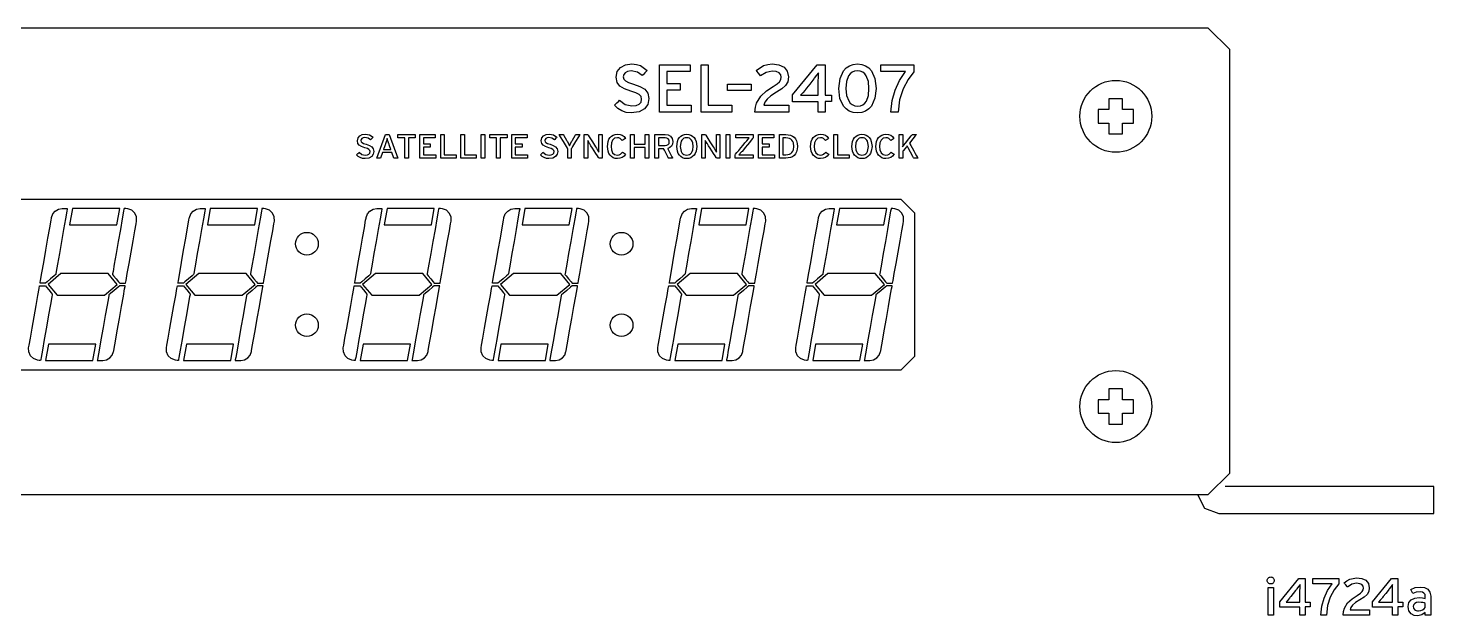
# Model space of a CAD drawing. Extents: x 294.9 to 305.1, y 223.5 to 225.7.
# Drawn here: x 299.94 to 305.13, y 223.53 to 225.69 of the extents above; entities that cross this region are included whole.
import ezdxf

# ---------------------------------------------------------------- set-up
doc = ezdxf.new("R2010")
doc.units = 0
doc.header["$MEASUREMENT"] = 0
doc.layers.get('0').update_dxf_attribs({"linetype": 'CONTINUOUS'})

msp = doc.modelspace()

# ---------------------------------------------------------------- linework, layer by layer
at = {"color": 7}
for points in [[(304.2935, 225.6934), (304.1971, 225.6934), (303.9247, 225.6934), (302.9525, 225.6934), (301.5781, 225.6934), (300.0025, 225.6934), (298.4268, 225.6934)], [(298.4268, 223.9733), (300.0025, 223.9733), (301.5781, 223.9733), (302.9525, 223.9733), (303.9247, 223.9733), (304.1971, 223.9733), (304.2935, 223.9733), (304.3725, 224.0523), (304.3725, 224.2963), (304.3725, 224.8333), (304.3725, 225.3702), (304.3725, 225.6143), (304.2935, 225.6934)], [(302.1657, 225.3808), (302.1474, 225.3828), (302.1306, 225.3885), (302.1159, 225.3974), (302.1037, 225.4091), (302.1066, 225.4119), (302.113, 225.4182), (302.1194, 225.4244), (302.1223, 225.4272), (302.1434, 225.4121), (302.1678, 225.4066), (302.1839, 225.4082), (302.1952, 225.4129), (302.2019, 225.4209), (302.204, 225.432), (302.202, 225.441), (302.1953, 225.4483), (302.1832, 225.4547), (302.1647, 225.461), (302.1405, 225.4693), (302.1234, 225.4792), (302.1132, 225.4929), (302.1098, 225.5125), (302.1143, 225.533), (302.1266, 225.5483), (302.145, 225.558), (302.1678, 225.5614), (302.1845, 225.5597), (302.1994, 225.5551), (302.2247, 225.5376), (302.2219, 225.5347), (302.2156, 225.5282), (302.2093, 225.5217), (302.2064, 225.5188), (302.1884, 225.5314), (302.1657, 225.5356), (302.1524, 225.5338), (302.1432, 225.5291), (302.1379, 225.5222), (302.1362, 225.5139), (302.138, 225.5057), (302.1441, 225.499), (302.1558, 225.4929), (302.1745, 225.4866), (302.1979, 225.4783), (302.2155, 225.468), (302.2266, 225.4538), (302.2305, 225.4339), (302.2267, 225.4123), (302.2149, 225.3955), (302.1947, 225.3846), (302.1657, 225.3808)], [(302.6215, 225.3835), (302.6235, 225.4015), (302.628, 225.4171), (302.643, 225.4424), (302.6641, 225.4619), (302.6889, 225.4781), (302.7036, 225.4876), (302.7128, 225.4957), (302.7175, 225.5035), (302.7188, 225.512), (302.7169, 225.5216), (302.711, 225.5288), (302.7006, 225.5335), (302.6852, 225.5351), (302.6626, 225.5303), (302.6428, 225.5176), (302.6402, 225.5207), (302.6345, 225.5276), (302.6288, 225.5345), (302.6262, 225.5376), (302.6538, 225.555), (302.6696, 225.5597), (302.6859, 225.5614), (302.7105, 225.5584), (302.7292, 225.5495), (302.7411, 225.5346), (302.7452, 225.5135), (302.7427, 225.4959), (302.7348, 225.4819), (302.7212, 225.4696), (302.7015, 225.4567), (302.6805, 225.4434), (302.6669, 225.4318), (302.6587, 225.4209), (302.6544, 225.4091), (302.6583, 225.4091), (302.6689, 225.4091), (302.7008, 225.4091), (302.7327, 225.4091), (302.7433, 225.4091), (302.7473, 225.4091), (302.7473, 225.4051), (302.7473, 225.3963), (302.7473, 225.3875), (302.7473, 225.3835), (302.7419, 225.3835), (302.7276, 225.3835), (302.6844, 225.3835), (302.6411, 225.3835), (302.6269, 225.3835), (302.6215, 225.3835)], [(302.9995, 225.3808), (302.9836, 225.3825), (302.9698, 225.3874), (302.958, 225.3953), (302.9484, 225.4059), (302.9354, 225.4344), (302.931, 225.4708), (302.9355, 225.5074), (302.9486, 225.536), (302.9584, 225.5467), (302.9702, 225.5547), (302.9842, 225.5596), (303.0002, 225.5614), (303.0161, 225.5597), (303.0299, 225.5547), (303.0417, 225.5468), (303.0514, 225.5362), (303.0644, 225.5077), (303.0687, 225.4713), (303.0643, 225.4348), (303.0512, 225.4062), (303.0414, 225.3954), (303.0295, 225.3875), (303.0156, 225.3825), (302.9995, 225.3808)], [(302.9995, 225.5358), (302.989, 225.5345), (302.9801, 225.5309), (302.9728, 225.5251), (302.9671, 225.5173), (302.9598, 225.4969), (302.9575, 225.4713), (302.9599, 225.4456), (302.9674, 225.425), (302.9733, 225.4171), (302.9807, 225.4112), (302.9896, 225.4075), (303.0002, 225.4062), (303.0108, 225.4075), (303.0197, 225.4111), (303.0269, 225.417), (303.0327, 225.4247), (303.04, 225.4452), (303.0423, 225.4708), (303.0399, 225.4965), (303.0325, 225.5171), (303.0266, 225.5249), (303.0192, 225.5308), (303.0102, 225.5345), (302.9995, 225.5358)], [(303.1498, 225.3835), (303.1456, 225.3835), (303.1364, 225.3835), (303.1272, 225.3835), (303.123, 225.3835), (303.1273, 225.4264), (303.1383, 225.4651), (303.1552, 225.5004), (303.1772, 225.533), (303.1733, 225.533), (303.1629, 225.533), (303.1314, 225.533), (303.1, 225.533), (303.0896, 225.533), (303.0857, 225.533), (303.0857, 225.537), (303.0857, 225.5458), (303.0857, 225.5545), (303.0857, 225.5585), (303.0909, 225.5585), (303.1047, 225.5585), (303.1467, 225.5585), (303.1887, 225.5585), (303.2025, 225.5585), (303.2077, 225.5585), (303.2077, 225.5543), (303.2077, 225.5452), (303.2077, 225.5362), (303.2077, 225.532), (303.1864, 225.504), (303.1681, 225.4697), (303.1551, 225.4295), (303.1498, 225.3835)], [(302.8405, 225.5083), (302.8391, 225.5064), (302.8352, 225.5016), (302.8236, 225.4868), (302.8119, 225.472), (302.8081, 225.4671), (302.8066, 225.4652), (302.7978, 225.4545), (302.7934, 225.4496), (302.79, 225.4457), (302.7957, 225.4458), (302.8031, 225.4459), (302.8185, 225.4461), (302.8201, 225.4461), (302.8242, 225.4461), (302.8369, 225.4461), (302.8497, 225.4461), (302.8538, 225.4461), (302.8554, 225.4461), (302.8554, 225.4483), (302.8554, 225.454), (302.8554, 225.4716), (302.8554, 225.4891), (302.8554, 225.4949), (302.8554, 225.4971), (302.8558, 225.5144), (302.856, 225.5227), (302.8561, 225.529), (302.8492, 225.5197), (302.8405, 225.5083)], [(301.1841, 225.2123), (301.1748, 225.2133), (301.1664, 225.2161), (301.1591, 225.2206), (301.1529, 225.2265), (301.1544, 225.2279), (301.1576, 225.2311), (301.1609, 225.2342), (301.1624, 225.2357), (301.1727, 225.228), (301.1851, 225.2252), (301.1931, 225.2259), (301.1987, 225.2284), (301.202, 225.2324), (301.2031, 225.238), (301.202, 225.2425), (301.1987, 225.2461), (301.1926, 225.2493), (301.1834, 225.2524), (301.1712, 225.2566), (301.1627, 225.2615), (301.1576, 225.2684), (301.1559, 225.2782), (301.1582, 225.2884), (301.1644, 225.2961), (301.1735, 225.3009), (301.1848, 225.3026), (301.1932, 225.3018), (301.2007, 225.2995), (301.2136, 225.2908), (301.2122, 225.2893), (301.209, 225.286), (301.2059, 225.2828), (301.2044, 225.2813), (301.1952, 225.2876), (301.1837, 225.2897), (301.1772, 225.2889), (301.1726, 225.2865), (301.17, 225.283), (301.1692, 225.2789), (301.17, 225.2747), (301.1731, 225.2714), (301.179, 225.2684), (301.1885, 225.2652), (301.2001, 225.261), (301.2089, 225.2559), (301.2144, 225.2488), (301.2163, 225.2389), (301.2144, 225.2281), (301.2086, 225.2197), (301.1986, 225.2142), (301.1841, 225.2123)], [(301.2722, 225.2664), (301.2685, 225.2773), (301.2668, 225.2826), (301.2658, 225.2865), (301.2647, 225.2826), (301.263, 225.2773), (301.2594, 225.2662), (301.2591, 225.2653), (301.2582, 225.2631), (301.2558, 225.2562), (301.2534, 225.2493), (301.2525, 225.247), (301.2522, 225.2462), (301.2534, 225.2462), (301.2565, 225.2462), (301.2658, 225.2462), (301.2751, 225.2462), (301.2782, 225.2462), (301.2794, 225.2462), (301.2791, 225.247), (301.2783, 225.2493), (301.2758, 225.2563), (301.2734, 225.2632), (301.2725, 225.2655), (301.2722, 225.2664)], [(301.8619, 225.2123), (301.8528, 225.2133), (301.8444, 225.2161), (301.8371, 225.2206), (301.8311, 225.2265), (301.8325, 225.2279), (301.8356, 225.2311), (301.8388, 225.2342), (301.8402, 225.2357), (301.8507, 225.228), (301.8629, 225.2252), (301.8709, 225.2259), (301.8767, 225.2284), (301.8801, 225.2324), (301.8812, 225.238), (301.8802, 225.2425), (301.8768, 225.2461), (301.8707, 225.2493), (301.8612, 225.2524), (301.8493, 225.2566), (301.8408, 225.2615), (301.8358, 225.2684), (301.8341, 225.2782), (301.8363, 225.2884), (301.8424, 225.2961), (301.8516, 225.3009), (301.8629, 225.3026), (301.8713, 225.3018), (301.8787, 225.2995), (301.8914, 225.2908), (301.89, 225.2893), (301.8868, 225.286), (301.8837, 225.2828), (301.8823, 225.2813), (301.8732, 225.2876), (301.8619, 225.2897), (301.8553, 225.2889), (301.8508, 225.2865), (301.8482, 225.283), (301.8473, 225.2789), (301.8482, 225.2747), (301.8512, 225.2714), (301.8571, 225.2684), (301.8663, 225.2652), (301.878, 225.261), (301.8869, 225.2559), (301.8925, 225.2488), (301.8945, 225.2389), (301.8925, 225.2281), (301.8866, 225.2197), (301.8764, 225.2142), (301.8619, 225.2123)], [(301.9446, 225.2484), (301.9446, 225.2469), (301.9446, 225.2429), (301.9446, 225.231), (301.9446, 225.2191), (301.9446, 225.2151), (301.9446, 225.2136), (301.9426, 225.2136), (301.938, 225.2136), (301.9335, 225.2136), (301.9314, 225.2136), (301.9314, 225.2151), (301.9314, 225.2191), (301.9314, 225.231), (301.9314, 225.2429), (301.9314, 225.2469), (301.9314, 225.2484), (301.9301, 225.2507), (301.9265, 225.2566), (301.9157, 225.2748), (301.9048, 225.293), (301.9012, 225.299), (301.8999, 225.3013), (301.9023, 225.3013), (301.9077, 225.3013), (301.913, 225.3013), (301.9155, 225.3013), (301.9161, 225.3002), (301.9176, 225.2975), (301.9223, 225.2892), (301.9269, 225.2808), (301.9285, 225.2781), (301.9291, 225.277), (301.9341, 225.2676), (301.9379, 225.2597), (301.9419, 225.2674), (301.947, 225.277), (301.9476, 225.2781), (301.9492, 225.2808), (301.954, 225.2892), (301.9588, 225.2975), (301.9603, 225.3002), (301.9609, 225.3013), (301.9633, 225.3013), (301.9684, 225.3013), (301.9735, 225.3013), (301.9758, 225.3013), (301.9745, 225.299), (301.971, 225.293), (301.9602, 225.2748), (301.9495, 225.2566), (301.946, 225.2507), (301.9446, 225.2484)], [(302.0464, 225.2136), (302.0449, 225.216), (302.0409, 225.2222), (302.0353, 225.231), (302.0289, 225.2411), (302.0225, 225.2512), (302.0169, 225.26), (302.0129, 225.2662), (302.0114, 225.2686), (302.005, 225.2794), (302.005, 225.2755), (302.005, 225.2698), (302.005, 225.2591), (302.005, 225.2571), (302.005, 225.252), (302.005, 225.2363), (302.005, 225.2207), (302.005, 225.2156), (302.005, 225.2136), (302.003, 225.2136), (301.9987, 225.2136), (301.9944, 225.2136), (301.9925, 225.2136), (301.9925, 225.2146), (301.9925, 225.2174), (301.9925, 225.2273), (301.9925, 225.2414), (301.9925, 225.2574), (301.9925, 225.2735), (301.9925, 225.2876), (301.9925, 225.2975), (301.9925, 225.3003), (301.9925, 225.3013), (301.9945, 225.3013), (301.9991, 225.3013), (302.0036, 225.3013), (302.0057, 225.3013), (302.0071, 225.299), (302.0109, 225.2929), (302.0223, 225.2746), (302.0337, 225.2562), (302.0375, 225.2502), (302.0389, 225.2479), (302.043, 225.2411), (302.0464, 225.2355), (302.0463, 225.2394), (302.0462, 225.2452), (302.046, 225.256), (302.046, 225.258), (302.046, 225.2631), (302.046, 225.2786), (302.046, 225.2942), (302.046, 225.2993), (302.046, 225.3013), (302.048, 225.3013), (302.0525, 225.3013), (302.0569, 225.3013), (302.0589, 225.3013), (302.0589, 225.3003), (302.0589, 225.2975), (302.0589, 225.2876), (302.0589, 225.2735), (302.0589, 225.2574), (302.0589, 225.2414), (302.0589, 225.2273), (302.0589, 225.2174), (302.0589, 225.2146), (302.0589, 225.2136), (302.057, 225.2136), (302.0526, 225.2136), (302.0483, 225.2136), (302.0464, 225.2136)], [(302.1145, 225.2123), (302.1064, 225.2131), (302.0992, 225.2156), (302.0929, 225.2196), (302.0875, 225.2249), (302.0833, 225.2315), (302.0801, 225.2392), (302.0776, 225.2575), (302.0801, 225.2757), (302.0833, 225.2834), (302.0875, 225.29), (302.0929, 225.2953), (302.0992, 225.2993), (302.1064, 225.3018), (302.1145, 225.3026), (302.1243, 225.3016), (302.1325, 225.2984), (302.1391, 225.2933), (302.1444, 225.2862), (302.1425, 225.285), (302.1384, 225.2825), (302.1344, 225.28), (302.1325, 225.2789), (302.1252, 225.2868), (302.1204, 225.2888), (302.1145, 225.2894), (302.1044, 225.2872), (302.0971, 225.2808), (302.0926, 225.2707), (302.0911, 225.2575), (302.0926, 225.2442), (302.0971, 225.2341), (302.1044, 225.2277), (302.1145, 225.2255), (302.1207, 225.2262), (302.1258, 225.2282), (302.1339, 225.2363), (302.1356, 225.2352), (302.1393, 225.2327), (302.143, 225.2302), (302.1447, 225.2291), (302.1391, 225.2219), (302.1322, 225.2167), (302.1239, 225.2134), (302.1145, 225.2123)], [(302.3, 225.2494), (302.3008, 225.2479), (302.3028, 225.2438), (302.309, 225.2315), (302.3152, 225.2192), (302.3172, 225.2152), (302.318, 225.2136), (302.3156, 225.2136), (302.3104, 225.2136), (302.3051, 225.2136), (302.3027, 225.2136), (302.302, 225.2151), (302.3, 225.2191), (302.2941, 225.231), (302.2881, 225.2429), (302.2862, 225.2469), (302.2854, 225.2484), (302.2824, 225.2484), (302.2756, 225.2484), (302.2688, 225.2484), (302.2658, 225.2484), (302.2658, 225.2469), (302.2658, 225.2429), (302.2658, 225.231), (302.2658, 225.2191), (302.2658, 225.2151), (302.2658, 225.2136), (302.2637, 225.2136), (302.2593, 225.2136), (302.2549, 225.2136), (302.2529, 225.2136), (302.2529, 225.2146), (302.2529, 225.2174), (302.2529, 225.2273), (302.2529, 225.2414), (302.2529, 225.2574), (302.2529, 225.2735), (302.2529, 225.2876), (302.2529, 225.2975), (302.2529, 225.3003), (302.2529, 225.3013), (302.2545, 225.3013), (302.2589, 225.3013), (302.272, 225.3013), (302.2852, 225.3013), (302.2895, 225.3013), (302.2912, 225.3013), (302.302, 225.2997), (302.311, 225.2949), (302.3171, 225.2868), (302.3193, 225.275), (302.318, 225.2656), (302.3141, 225.2581), (302.308, 225.2527), (302.3, 225.2494)], [(302.2912, 225.2889), (302.2901, 225.2889), (302.2872, 225.2889), (302.2785, 225.2889), (302.2697, 225.2889), (302.2669, 225.2889), (302.2658, 225.2889), (302.2658, 225.2877), (302.2658, 225.2845), (302.2658, 225.2748), (302.2658, 225.2652), (302.2658, 225.262), (302.2658, 225.2608), (302.2669, 225.2608), (302.2697, 225.2608), (302.2785, 225.2608), (302.2872, 225.2608), (302.2901, 225.2608), (302.2912, 225.2608), (302.2972, 225.2616), (302.302, 225.2641), (302.305, 225.2685), (302.3058, 225.2713), (302.3061, 225.2747), (302.305, 225.2807), (302.302, 225.2852), (302.2972, 225.288), (302.2912, 225.2889)], [(302.3702, 225.2123), (302.3621, 225.2131), (302.3548, 225.2156), (302.3485, 225.2196), (302.3432, 225.2249), (302.3389, 225.2315), (302.3358, 225.2392), (302.3332, 225.2575), (302.3358, 225.2757), (302.3389, 225.2834), (302.3432, 225.29), (302.3485, 225.2953), (302.3548, 225.2993), (302.3621, 225.3018), (302.3702, 225.3026), (302.3783, 225.3018), (302.3856, 225.2993), (302.392, 225.2953), (302.3974, 225.29), (302.4017, 225.2834), (302.4049, 225.2757), (302.4075, 225.2575), (302.4049, 225.2392), (302.4017, 225.2315), (302.3974, 225.2249), (302.392, 225.2196), (302.3856, 225.2156), (302.3783, 225.2131), (302.3702, 225.2123)], [(302.3702, 225.2894), (302.3648, 225.2888), (302.3601, 225.2872), (302.356, 225.2845), (302.3526, 225.2808), (302.3499, 225.2762), (302.348, 225.2707), (302.3465, 225.2575), (302.348, 225.2442), (302.3499, 225.2388), (302.3526, 225.2341), (302.356, 225.2304), (302.3601, 225.2277), (302.3648, 225.2261), (302.3702, 225.2255), (302.3757, 225.2261), (302.3805, 225.2277), (302.3846, 225.2304), (302.3879, 225.2341), (302.3905, 225.2388), (302.3924, 225.2442), (302.3939, 225.2575), (302.3924, 225.2707), (302.3905, 225.2762), (302.3879, 225.2808), (302.3846, 225.2845), (302.3805, 225.2872), (302.3757, 225.2888), (302.3702, 225.2894)], [(302.4801, 225.2136), (302.4786, 225.216), (302.4746, 225.2222), (302.469, 225.231), (302.4626, 225.2411), (302.4562, 225.2512), (302.4506, 225.26), (302.4466, 225.2662), (302.4451, 225.2686), (302.4387, 225.2794), (302.4387, 225.2755), (302.4387, 225.2698), (302.4387, 225.2591), (302.4387, 225.2571), (302.4387, 225.252), (302.4387, 225.2363), (302.4387, 225.2207), (302.4387, 225.2156), (302.4387, 225.2136), (302.4367, 225.2136), (302.4324, 225.2136), (302.4281, 225.2136), (302.4261, 225.2136), (302.4261, 225.2146), (302.4261, 225.2174), (302.4261, 225.2273), (302.4261, 225.2414), (302.4261, 225.2574), (302.4261, 225.2735), (302.4261, 225.2876), (302.4261, 225.2975), (302.4261, 225.3003), (302.4261, 225.3013), (302.4282, 225.3013), (302.4328, 225.3013), (302.4373, 225.3013), (302.4394, 225.3013), (302.4408, 225.299), (302.4446, 225.2929), (302.456, 225.2746), (302.4674, 225.2562), (302.4712, 225.2502), (302.4726, 225.2479), (302.4767, 225.2411), (302.4797, 225.2355), (302.4797, 225.2394), (302.4797, 225.2452), (302.4797, 225.256), (302.4797, 225.258), (302.4797, 225.2631), (302.4797, 225.2786), (302.4797, 225.2942), (302.4797, 225.2993), (302.4797, 225.3013), (302.4817, 225.3013), (302.4862, 225.3013), (302.4906, 225.3013), (302.4926, 225.3013), (302.4926, 225.3003), (302.4926, 225.2975), (302.4926, 225.2876), (302.4926, 225.2735), (302.4926, 225.2574), (302.4926, 225.2414), (302.4926, 225.2273), (302.4926, 225.2174), (302.4926, 225.2146), (302.4926, 225.2136), (302.4906, 225.2136), (302.4863, 225.2136), (302.482, 225.2136), (302.4801, 225.2136)], [(302.5486, 225.2136), (302.5486, 225.2156), (302.5486, 225.2201), (302.5486, 225.2245), (302.5486, 225.2265), (302.5504, 225.2287), (302.5552, 225.2346), (302.5621, 225.2428), (302.5699, 225.2523), (302.5778, 225.2617), (302.5846, 225.27), (302.5894, 225.2758), (302.5913, 225.278), (302.6011, 225.2894), (302.5929, 225.2892), (302.5835, 225.2891), (302.5821, 225.2891), (302.5784, 225.2891), (302.5672, 225.2891), (302.556, 225.2891), (302.5523, 225.2891), (302.5509, 225.2891), (302.5509, 225.291), (302.5509, 225.2952), (302.5509, 225.2994), (302.5509, 225.3013), (302.5537, 225.3013), (302.5609, 225.3013), (302.5712, 225.3013), (302.583, 225.3013), (302.5947, 225.3013), (302.605, 225.3013), (302.6123, 225.3013), (302.615, 225.3013), (302.615, 225.2993), (302.615, 225.2948), (302.615, 225.2904), (302.615, 225.2884), (302.6132, 225.2862), (302.6084, 225.2803), (302.6016, 225.2721), (302.5938, 225.2626), (302.586, 225.2532), (302.5793, 225.2449), (302.5745, 225.2391), (302.5726, 225.2369), (302.5628, 225.2257), (302.5711, 225.2257), (302.5804, 225.2258), (302.5819, 225.2258), (302.5858, 225.2258), (302.5977, 225.2258), (302.6096, 225.2258), (302.6135, 225.2258), (302.615, 225.2258), (302.615, 225.2239), (302.615, 225.2197), (302.615, 225.2155), (302.615, 225.2136), (302.6122, 225.2136), (302.6046, 225.2136), (302.594, 225.2136), (302.5818, 225.2136), (302.5696, 225.2136), (302.5589, 225.2136), (302.5514, 225.2136), (302.5486, 225.2136)], [(302.7361, 225.2136), (302.7351, 225.2136), (302.7324, 225.2136), (302.7242, 225.2136), (302.716, 225.2136), (302.7134, 225.2136), (302.7123, 225.2136), (302.7123, 225.2146), (302.7123, 225.2174), (302.7123, 225.2273), (302.7123, 225.2414), (302.7123, 225.2574), (302.7123, 225.2735), (302.7123, 225.2876), (302.7123, 225.2975), (302.7123, 225.3003), (302.7123, 225.3013), (302.7134, 225.3013), (302.716, 225.3013), (302.7242, 225.3013), (302.7324, 225.3013), (302.7351, 225.3013), (302.7361, 225.3013), (302.7526, 225.2988), (302.7599, 225.2956), (302.7662, 225.291), (302.7714, 225.2849), (302.7754, 225.2774), (302.7779, 225.2683), (302.7788, 225.2575), (302.7779, 225.2467), (302.7754, 225.2376), (302.7714, 225.23), (302.7661, 225.2239), (302.7597, 225.2193), (302.7525, 225.2161), (302.7361, 225.2136)], [(302.7361, 225.2884), (302.7344, 225.2884), (302.7306, 225.2884), (302.7269, 225.2884), (302.7252, 225.2884), (302.7252, 225.2877), (302.7252, 225.2857), (302.7252, 225.2787), (302.7252, 225.2688), (302.7252, 225.2574), (302.7252, 225.2461), (302.7252, 225.2362), (302.7252, 225.2292), (302.7252, 225.2272), (302.7252, 225.2265), (302.7269, 225.2265), (302.7306, 225.2265), (302.7344, 225.2265), (302.7361, 225.2265), (302.7433, 225.2271), (302.7494, 225.2288), (302.7544, 225.2315), (302.7584, 225.2351), (302.7615, 225.2396), (302.7636, 225.2449), (302.7652, 225.2575), (302.7636, 225.2701), (302.7615, 225.2753), (302.7584, 225.2798), (302.7544, 225.2835), (302.7494, 225.2861), (302.7433, 225.2878), (302.7361, 225.2884)], [(302.8639, 225.2123), (302.8558, 225.2131), (302.8485, 225.2156), (302.8421, 225.2196), (302.8367, 225.2249), (302.8324, 225.2315), (302.8292, 225.2392), (302.8266, 225.2575), (302.8292, 225.2757), (302.8324, 225.2834), (302.8367, 225.29), (302.8421, 225.2953), (302.8485, 225.2993), (302.8558, 225.3018), (302.8639, 225.3026), (302.8737, 225.3016), (302.8818, 225.2984), (302.8884, 225.2933), (302.8934, 225.2862), (302.8916, 225.285), (302.8876, 225.2825), (302.8837, 225.28), (302.8819, 225.2789), (302.8745, 225.2868), (302.8698, 225.2888), (302.8639, 225.2894), (302.8538, 225.2872), (302.8463, 225.2808), (302.8417, 225.2707), (302.8402, 225.2575), (302.8417, 225.2442), (302.8463, 225.2341), (302.8538, 225.2277), (302.8639, 225.2255), (302.87, 225.2262), (302.8751, 225.2282), (302.8829, 225.2363), (302.8846, 225.2352), (302.8883, 225.2327), (302.892, 225.2302), (302.8937, 225.2291), (302.8884, 225.2219), (302.8815, 225.2167), (302.8733, 225.2134), (302.8639, 225.2123)], [(303.0162, 225.2123), (303.0081, 225.2131), (303.0009, 225.2156), (302.9946, 225.2196), (302.9893, 225.2249), (302.985, 225.2315), (302.9818, 225.2392), (302.9792, 225.2575), (302.9818, 225.2757), (302.985, 225.2834), (302.9893, 225.29), (302.9946, 225.2953), (303.0009, 225.2993), (303.0081, 225.3018), (303.0162, 225.3026), (303.0243, 225.3018), (303.0316, 225.2993), (303.0379, 225.2953), (303.0433, 225.29), (303.0476, 225.2834), (303.0508, 225.2757), (303.0535, 225.2575), (303.0508, 225.2392), (303.0476, 225.2315), (303.0433, 225.2249), (303.0379, 225.2196), (303.0316, 225.2156), (303.0243, 225.2131), (303.0162, 225.2123)], [(303.0162, 225.2894), (303.0108, 225.2888), (303.0061, 225.2872), (303.002, 225.2845), (302.9987, 225.2808), (302.9961, 225.2762), (302.9943, 225.2707), (302.9928, 225.2575), (302.9943, 225.2442), (302.9961, 225.2388), (302.9987, 225.2341), (303.002, 225.2304), (303.0061, 225.2277), (303.0108, 225.2261), (303.0162, 225.2255), (303.0217, 225.2261), (303.0264, 225.2277), (303.0305, 225.2304), (303.0339, 225.2341), (303.0365, 225.2388), (303.0384, 225.2442), (303.0399, 225.2575), (303.0384, 225.2707), (303.0365, 225.2762), (303.0339, 225.2808), (303.0305, 225.2845), (303.0264, 225.2872), (303.0217, 225.2888), (303.0162, 225.2894)], [(303.105, 225.2123), (303.0969, 225.2131), (303.0896, 225.2156), (303.0833, 225.2196), (303.078, 225.2249), (303.0737, 225.2315), (303.0706, 225.2392), (303.068, 225.2575), (303.0706, 225.2757), (303.0737, 225.2834), (303.078, 225.29), (303.0833, 225.2953), (303.0896, 225.2993), (303.0969, 225.3018), (303.105, 225.3026), (303.1148, 225.3016), (303.1229, 225.2984), (303.1295, 225.2933), (303.1345, 225.2862), (303.1327, 225.285), (303.1287, 225.2825), (303.1248, 225.28), (303.123, 225.2789), (303.1156, 225.2868), (303.1109, 225.2888), (303.105, 225.2894), (303.0948, 225.2872), (303.0874, 225.2808), (303.0828, 225.2707), (303.0813, 225.2575), (303.0828, 225.2442), (303.0874, 225.2341), (303.0948, 225.2277), (303.105, 225.2255), (303.1112, 225.2262), (303.1163, 225.2282), (303.124, 225.2363), (303.1257, 225.2352), (303.1294, 225.2327), (303.1331, 225.2302), (303.1348, 225.2291), (303.1295, 225.2219), (303.1226, 225.2167), (303.1144, 225.2134), (303.105, 225.2123)], [(303.2081, 225.2136), (303.207, 225.2156), (303.2042, 225.2206), (303.1955, 225.2361), (303.1869, 225.2515), (303.1841, 225.2566), (303.183, 225.2586), (303.1823, 225.2577), (303.1804, 225.2555), (303.1748, 225.2487), (303.1693, 225.242), (303.1674, 225.2397), (303.1667, 225.2389), (303.1667, 225.2378), (303.1667, 225.2349), (303.1667, 225.2263), (303.1667, 225.2176), (303.1667, 225.2147), (303.1667, 225.2136), (303.1647, 225.2136), (303.1603, 225.2136), (303.1558, 225.2136), (303.1538, 225.2136), (303.1538, 225.2146), (303.1538, 225.2174), (303.1538, 225.2273), (303.1538, 225.2414), (303.1538, 225.2574), (303.1538, 225.2735), (303.1538, 225.2876), (303.1538, 225.2975), (303.1538, 225.3003), (303.1538, 225.3013), (303.1558, 225.3013), (303.1603, 225.3013), (303.1647, 225.3013), (303.1667, 225.3013), (303.1667, 225.3), (303.1667, 225.2966), (303.1667, 225.2863), (303.1667, 225.276), (303.1667, 225.2726), (303.1667, 225.2713), (303.1665, 225.2632), (303.1664, 225.2557), (303.1708, 225.2617), (303.1765, 225.2689), (303.1776, 225.2703), (303.1806, 225.274), (303.1894, 225.2851), (303.1983, 225.2962), (303.2012, 225.2999), (303.2023, 225.3013), (303.2046, 225.3013), (303.2098, 225.3013), (303.2149, 225.3013), (303.2172, 225.3013), (303.2161, 225.2999), (303.2132, 225.2963), (303.2043, 225.2853), (303.1955, 225.2744), (303.1926, 225.2708), (303.1915, 225.2694), (303.1928, 225.267), (303.1964, 225.2607), (303.2014, 225.2518), (303.2072, 225.2415), (303.213, 225.2313), (303.2181, 225.2223), (303.2216, 225.216), (303.223, 225.2136), (303.2207, 225.2136), (303.2155, 225.2136), (303.2104, 225.2136), (303.2081, 225.2136)], [(299.8197, 225.0622), (300.7168, 225.0622), (301.6139, 225.0622), (302.3965, 225.0622), (302.95, 225.0622), (303.1051, 225.0622), (303.1599, 225.0622), (303.2098, 225.0122), (303.2098, 224.9294), (303.2098, 224.7472), (303.2098, 224.565), (303.2098, 224.4822)], [(300.0281, 224.9953), (300.033, 225.0085), (300.0418, 225.019), (300.0537, 225.026), (300.0676, 225.0285), (300.0863, 225.0285), (300.0858, 225.0258), (300.0845, 225.018), (300.0796, 224.9905), (300.0728, 224.9515), (300.0649, 224.9068), (300.0571, 224.8622), (300.0502, 224.8232), (300.0454, 224.7956), (300.0441, 224.7879), (300.0436, 224.7852), (300.0376, 224.7802), (300.0246, 224.7692), (300.0115, 224.7582), (300.0056, 224.7531), (299.9858, 224.7531), (299.9862, 224.7559), (299.9876, 224.7635), (299.9924, 224.791), (299.9992, 224.8298), (300.007, 224.8742), (300.0147, 224.9186), (300.0215, 224.9574), (300.0263, 224.9848), (300.0277, 224.9925), (300.0281, 224.9953)], [(300.253, 224.7852), (300.2571, 224.7802), (300.2663, 224.7692), (300.2754, 224.7582), (300.2796, 224.7531), (300.3013, 224.7531), (300.303, 224.7629), (300.3076, 224.7888), (300.314, 224.8253), (300.3215, 224.8672), (300.3289, 224.909), (300.3353, 224.9456), (300.3399, 224.9714), (300.3416, 224.9812), (300.3412, 224.9971), (300.335, 225.0111), (300.324, 225.0219), (300.3092, 225.0276), (300.3023, 225.0285), (300.2957, 225.0285), (300.2952, 225.0258), (300.2938, 225.018), (300.289, 224.9905), (300.2822, 224.9515), (300.2743, 224.9068), (300.2665, 224.8622), (300.2596, 224.8232), (300.2548, 224.7956), (300.2534, 224.7879), (300.253, 224.7852)], [(300.5364, 224.9953), (300.5413, 225.0085), (300.5502, 225.019), (300.5621, 225.026), (300.5761, 225.0285), (300.5948, 225.0285), (300.5943, 225.0258), (300.5929, 225.018), (300.5881, 224.9905), (300.5812, 224.9515), (300.5734, 224.9068), (300.5655, 224.8622), (300.5587, 224.8232), (300.5539, 224.7956), (300.5525, 224.7879), (300.552, 224.7852), (300.5461, 224.7802), (300.533, 224.7692), (300.52, 224.7582), (300.5141, 224.7531), (300.494, 224.7531), (300.4945, 224.7559), (300.4959, 224.7635), (300.5007, 224.791), (300.5075, 224.8298), (300.5152, 224.8742), (300.523, 224.9186), (300.5298, 224.9574), (300.5346, 224.9848), (300.536, 224.9925), (300.5364, 224.9953)], [(300.7612, 224.7852), (300.7654, 224.7802), (300.7746, 224.7692), (300.7838, 224.7582), (300.788, 224.7531), (300.8097, 224.7531), (300.8115, 224.7629), (300.816, 224.7888), (300.8225, 224.8253), (300.8299, 224.8672), (300.8373, 224.909), (300.8438, 224.9456), (300.8484, 224.9714), (300.8501, 224.9812), (300.8496, 224.9971), (300.8433, 225.0111), (300.8323, 225.0219), (300.8175, 225.0276), (300.8108, 225.0285), (300.804, 225.0285), (300.8035, 225.0258), (300.8021, 225.018), (300.7973, 224.9905), (300.7905, 224.9515), (300.7826, 224.9068), (300.7748, 224.8622), (300.7679, 224.8232), (300.7631, 224.7956), (300.7617, 224.7879), (300.7612, 224.7852)], [(301.1882, 224.9953), (301.193, 225.0085), (301.2019, 225.019), (301.2138, 225.026), (301.2278, 225.0285), (301.2461, 225.0285), (301.2457, 225.0258), (301.2443, 225.018), (301.2395, 224.9905), (301.2326, 224.9515), (301.2248, 224.9068), (301.2169, 224.8622), (301.2101, 224.8232), (301.2052, 224.7956), (301.2039, 224.7879), (301.2034, 224.7852), (301.1975, 224.7802), (301.1846, 224.7692), (301.1717, 224.7582), (301.1658, 224.7531), (301.1458, 224.7531), (301.1462, 224.7559), (301.1476, 224.7635), (301.1524, 224.791), (301.1592, 224.8298), (301.167, 224.8742), (301.1747, 224.9186), (301.1815, 224.9574), (301.1863, 224.9848), (301.1877, 224.9925), (301.1882, 224.9953)], [(301.413, 224.7852), (301.4171, 224.7802), (301.4262, 224.7692), (301.4353, 224.7582), (301.4394, 224.7531), (301.4611, 224.7531), (301.4628, 224.7629), (301.4674, 224.7888), (301.4739, 224.8253), (301.4813, 224.8672), (301.4887, 224.909), (301.4952, 224.9456), (301.4997, 224.9714), (301.5015, 224.9812), (301.5011, 224.9971), (301.4949, 225.0111), (301.484, 225.0219), (301.4693, 225.0276), (301.4625, 225.0285), (301.4557, 225.0285), (301.4552, 225.0258), (301.4539, 225.018), (301.449, 224.9905), (301.4422, 224.9515), (301.4343, 224.9068), (301.4265, 224.8622), (301.4196, 224.8232), (301.4148, 224.7956), (301.4134, 224.7879), (301.413, 224.7852)], [(301.6964, 224.9953), (301.7013, 225.0085), (301.7102, 225.019), (301.7221, 225.026), (301.7361, 225.0285), (301.7548, 225.0285), (301.7543, 225.0258), (301.7529, 225.018), (301.7481, 224.9905), (301.7412, 224.9515), (301.7334, 224.9068), (301.7256, 224.8622), (301.7187, 224.8232), (301.7139, 224.7956), (301.7125, 224.7879), (301.712, 224.7852), (301.7061, 224.7802), (301.693, 224.7692), (301.68, 224.7582), (301.6741, 224.7531), (301.6541, 224.7531), (301.6545, 224.7559), (301.6559, 224.7635), (301.6607, 224.791), (301.6675, 224.8298), (301.6752, 224.8742), (301.683, 224.9186), (301.6898, 224.9574), (301.6946, 224.9848), (301.696, 224.9925), (301.6964, 224.9953)], [(301.9213, 224.7852), (301.9254, 224.7802), (301.9346, 224.7692), (301.9439, 224.7582), (301.948, 224.7531), (301.9697, 224.7531), (301.9715, 224.7629), (301.976, 224.7888), (301.9824, 224.8253), (301.9897, 224.8672), (301.9971, 224.909), (302.0035, 224.9456), (302.008, 224.9714), (302.0098, 224.9812), (302.0095, 224.9971), (302.0033, 225.0111), (301.9923, 225.0219), (301.9775, 225.0276), (301.9708, 225.0285), (301.964, 225.0285), (301.9635, 225.0258), (301.9621, 225.018), (301.9573, 224.9905), (301.9505, 224.9515), (301.9426, 224.9068), (301.9348, 224.8622), (301.9279, 224.8232), (301.9231, 224.7956), (301.9217, 224.7879), (301.9213, 224.7852)], [(302.3482, 224.9953), (302.353, 225.0085), (302.3618, 225.019), (302.3737, 225.026), (302.3875, 225.0285), (302.4061, 225.0285), (302.4057, 225.0258), (302.4043, 225.018), (302.3995, 224.9905), (302.3926, 224.9515), (302.3848, 224.9068), (302.3769, 224.8622), (302.3701, 224.8232), (302.3653, 224.7956), (302.3639, 224.7879), (302.3634, 224.7852), (302.3575, 224.7802), (302.3446, 224.7692), (302.3317, 224.7582), (302.3258, 224.7531), (302.3058, 224.7531), (302.3062, 224.7559), (302.3076, 224.7635), (302.3124, 224.791), (302.3192, 224.8298), (302.327, 224.8742), (302.3347, 224.9186), (302.3415, 224.9574), (302.3463, 224.9848), (302.3477, 224.9925), (302.3482, 224.9953)], [(302.573, 224.7852), (302.5771, 224.7802), (302.5862, 224.7692), (302.5953, 224.7582), (302.5994, 224.7531), (302.6211, 224.7531), (302.6229, 224.7629), (302.6274, 224.7888), (302.6339, 224.8253), (302.6413, 224.8672), (302.6487, 224.909), (302.6552, 224.9456), (302.6597, 224.9714), (302.6615, 224.9812), (302.6611, 224.9971), (302.6549, 225.0111), (302.644, 225.0219), (302.6293, 225.0276), (302.6221, 225.0285), (302.6157, 225.0285), (302.6152, 225.0258), (302.6139, 225.018), (302.609, 224.9905), (302.6022, 224.9515), (302.5943, 224.9068), (302.5865, 224.8622), (302.5796, 224.8232), (302.5748, 224.7956), (302.5735, 224.7879), (302.573, 224.7852)], [(302.8564, 224.9953), (302.8613, 225.0085), (302.8701, 225.019), (302.882, 225.026), (302.8958, 225.0285), (302.9144, 225.0285), (302.9139, 225.0258), (302.9126, 225.018), (302.9078, 224.9905), (302.9009, 224.9515), (302.8931, 224.9068), (302.8852, 224.8622), (302.8784, 224.8232), (302.8735, 224.7956), (302.8722, 224.7879), (302.8717, 224.7852), (302.8658, 224.7802), (302.8529, 224.7692), (302.8399, 224.7582), (302.8341, 224.7531), (302.8141, 224.7531), (302.8145, 224.7559), (302.8159, 224.7635), (302.8207, 224.791), (302.8275, 224.8298), (302.8353, 224.8742), (302.843, 224.9186), (302.8498, 224.9574), (302.8546, 224.9848), (302.856, 224.9925), (302.8564, 224.9953)], [(303.0813, 224.7852), (303.0854, 224.7802), (303.0945, 224.7692), (303.1036, 224.7582), (303.1077, 224.7531), (303.1294, 224.7531), (303.1311, 224.7629), (303.1357, 224.7888), (303.1422, 224.8253), (303.1496, 224.8672), (303.157, 224.909), (303.1635, 224.9456), (303.168, 224.9714), (303.1698, 224.9812), (303.1694, 224.9971), (303.1632, 225.0111), (303.1523, 225.0219), (303.1375, 225.0276), (303.1304, 225.0285), (303.124, 225.0285), (303.1235, 225.0258), (303.1221, 225.018), (303.1173, 224.9905), (303.1105, 224.9515), (303.1026, 224.9068), (303.0948, 224.8622), (303.0879, 224.8232), (303.0831, 224.7956), (303.0817, 224.7879), (303.0813, 224.7852)], [(300.0309, 224.7131), (300.0304, 224.7104), (300.029, 224.7026), (300.0241, 224.6749), (300.0172, 224.6357), (300.0093, 224.5907), (300.0014, 224.5458), (299.9945, 224.5066), (299.9896, 224.4788), (299.9883, 224.4711), (299.9878, 224.4683), (299.9829, 224.4683), (299.9761, 224.469), (299.9613, 224.4747), (299.9503, 224.4853), (299.9441, 224.4993), (299.9437, 224.5151), (299.9454, 224.5249), (299.95, 224.5507), (299.9564, 224.5873), (299.9638, 224.6291), (299.9712, 224.671), (299.9776, 224.7075), (299.9822, 224.7333), (299.9839, 224.7431), (300.0058, 224.7431), (300.0097, 224.7385), (300.0183, 224.7281), (300.0269, 224.7178), (300.0309, 224.7131)], [(300.2796, 224.7431), (300.2733, 224.7379), (300.2596, 224.7264), (300.2458, 224.715), (300.2396, 224.7097), (300.2391, 224.707), (300.2377, 224.6994), (300.2329, 224.672), (300.226, 224.6334), (300.2182, 224.589), (300.2104, 224.5447), (300.2035, 224.506), (300.1987, 224.4787), (300.1973, 224.471), (300.1968, 224.4683), (300.2175, 224.4683), (300.2314, 224.4708), (300.2432, 224.4776), (300.2521, 224.4881), (300.2569, 224.5012), (300.2573, 224.5039), (300.2587, 224.5116), (300.2635, 224.539), (300.2704, 224.5778), (300.2782, 224.6222), (300.2861, 224.6666), (300.2929, 224.7053), (300.2977, 224.7327), (300.2991, 224.7404), (300.2996, 224.7431), (300.2796, 224.7431)], [(300.5391, 224.7131), (300.5387, 224.7104), (300.5373, 224.7026), (300.5324, 224.6749), (300.5255, 224.6357), (300.5176, 224.5907), (300.5097, 224.5458), (300.5028, 224.5066), (300.4979, 224.4788), (300.4966, 224.4711), (300.4961, 224.4683), (300.4913, 224.4683), (300.4846, 224.469), (300.4698, 224.4747), (300.4587, 224.4853), (300.4525, 224.4993), (300.452, 224.5151), (300.4537, 224.5249), (300.4583, 224.5507), (300.4648, 224.5873), (300.4722, 224.6291), (300.4796, 224.671), (300.486, 224.7075), (300.4906, 224.7333), (300.4924, 224.7431), (300.5141, 224.7431), (300.518, 224.7385), (300.5266, 224.7281), (300.5352, 224.7178), (300.5391, 224.7131)], [(300.788, 224.7431), (300.7818, 224.7379), (300.768, 224.7264), (300.7543, 224.715), (300.748, 224.7097), (300.7475, 224.707), (300.7462, 224.6994), (300.7413, 224.672), (300.7345, 224.6334), (300.7267, 224.589), (300.7188, 224.5447), (300.712, 224.506), (300.7071, 224.4787), (300.7058, 224.471), (300.7053, 224.4683), (300.726, 224.4683), (300.7398, 224.4708), (300.7516, 224.4776), (300.7605, 224.4881), (300.7653, 224.5012), (300.7658, 224.5039), (300.7671, 224.5116), (300.772, 224.539), (300.7788, 224.5778), (300.7867, 224.6222), (300.7945, 224.6666), (300.8014, 224.7053), (300.8062, 224.7327), (300.8076, 224.7404), (300.808, 224.7431), (300.788, 224.7431)], [(301.1909, 224.7131), (301.1904, 224.7104), (301.189, 224.7026), (301.1841, 224.6749), (301.1772, 224.6357), (301.1693, 224.5907), (301.1614, 224.5458), (301.1545, 224.5066), (301.1497, 224.4788), (301.1483, 224.4711), (301.1478, 224.4683), (301.1431, 224.4683), (301.1359, 224.469), (301.1212, 224.4747), (301.1103, 224.4853), (301.1041, 224.4993), (301.1037, 224.5151), (301.1055, 224.5249), (301.11, 224.5507), (301.1165, 224.5873), (301.1239, 224.6291), (301.1313, 224.671), (301.1378, 224.7075), (301.1423, 224.7333), (301.1441, 224.7431), (301.1658, 224.7431), (301.1697, 224.7385), (301.1783, 224.7281), (301.1869, 224.7178), (301.1909, 224.7131)], [(301.4394, 224.7431), (301.4332, 224.7379), (301.4196, 224.7264), (301.4059, 224.715), (301.3997, 224.7097), (301.3993, 224.707), (301.3979, 224.6994), (301.3931, 224.672), (301.3862, 224.6334), (301.3784, 224.589), (301.3705, 224.5447), (301.3637, 224.506), (301.3589, 224.4787), (301.3575, 224.471), (301.357, 224.4683), (301.3777, 224.4683), (301.3914, 224.4708), (301.4032, 224.4776), (301.412, 224.4881), (301.4167, 224.5012), (301.4172, 224.5039), (301.4185, 224.5116), (301.4234, 224.539), (301.4302, 224.5778), (301.4381, 224.6222), (301.4459, 224.6666), (301.4527, 224.7053), (301.4576, 224.7327), (301.4589, 224.7404), (301.4594, 224.7431), (301.4394, 224.7431)], [(301.6992, 224.7131), (301.6987, 224.7104), (301.6973, 224.7026), (301.6924, 224.6749), (301.6855, 224.6357), (301.6776, 224.5907), (301.6697, 224.5458), (301.6628, 224.5066), (301.6579, 224.4788), (301.6566, 224.4711), (301.6561, 224.4683), (301.6513, 224.4683), (301.6442, 224.469), (301.6295, 224.4747), (301.6186, 224.4853), (301.6124, 224.4993), (301.612, 224.5151), (301.6137, 224.5249), (301.6183, 224.5507), (301.6248, 224.5873), (301.6322, 224.6291), (301.6396, 224.671), (301.6461, 224.7075), (301.6506, 224.7333), (301.6524, 224.7431), (301.6741, 224.7431), (301.678, 224.7385), (301.6866, 224.7281), (301.6952, 224.7178), (301.6992, 224.7131)], [(301.948, 224.7431), (301.9418, 224.7379), (301.928, 224.7264), (301.9143, 224.715), (301.908, 224.7097), (301.9075, 224.707), (301.9062, 224.6994), (301.9014, 224.672), (301.8945, 224.6334), (301.8867, 224.589), (301.8788, 224.5447), (301.872, 224.506), (301.8671, 224.4787), (301.8658, 224.471), (301.8653, 224.4683), (301.886, 224.4683), (301.8998, 224.4708), (301.9116, 224.4776), (301.9203, 224.4881), (301.925, 224.5012), (301.9255, 224.5039), (301.9268, 224.5116), (301.9317, 224.539), (301.9385, 224.5778), (301.9463, 224.6222), (301.9542, 224.6666), (301.961, 224.7053), (301.9659, 224.7327), (301.9672, 224.7404), (301.9677, 224.7431), (301.948, 224.7431)], [(302.3509, 224.7131), (302.3504, 224.7104), (302.349, 224.7026), (302.3441, 224.6749), (302.3372, 224.6357), (302.3293, 224.5907), (302.3214, 224.5458), (302.3145, 224.5066), (302.3097, 224.4788), (302.3083, 224.4711), (302.3078, 224.4683), (302.3031, 224.4683), (302.2959, 224.469), (302.2812, 224.4747), (302.2703, 224.4853), (302.2641, 224.4993), (302.2637, 224.5151), (302.2655, 224.5249), (302.27, 224.5507), (302.2765, 224.5873), (302.2839, 224.6291), (302.2913, 224.671), (302.2978, 224.7075), (302.3023, 224.7333), (302.3041, 224.7431), (302.3258, 224.7431), (302.3297, 224.7385), (302.3383, 224.7281), (302.347, 224.7178), (302.3509, 224.7131)], [(302.5994, 224.7431), (302.5932, 224.7379), (302.5794, 224.7264), (302.5657, 224.715), (302.5594, 224.7097), (302.5589, 224.707), (302.5576, 224.6994), (302.5528, 224.672), (302.546, 224.6334), (302.5382, 224.589), (302.5304, 224.5447), (302.5236, 224.506), (302.5188, 224.4787), (302.5175, 224.471), (302.517, 224.4683), (302.5374, 224.4683), (302.5512, 224.4708), (302.5631, 224.4776), (302.572, 224.4881), (302.5767, 224.5012), (302.5772, 224.5039), (302.5785, 224.5116), (302.5834, 224.539), (302.5902, 224.5778), (302.5981, 224.6222), (302.6059, 224.6666), (302.6127, 224.7053), (302.6176, 224.7327), (302.6189, 224.7404), (302.6194, 224.7431), (302.5994, 224.7431)], [(302.8592, 224.7131), (302.8587, 224.7104), (302.8573, 224.7026), (302.8524, 224.6749), (302.8455, 224.6357), (302.8376, 224.5907), (302.8297, 224.5458), (302.8228, 224.5066), (302.8179, 224.4788), (302.8166, 224.4711), (302.8161, 224.4683), (302.8113, 224.4683), (302.8042, 224.469), (302.7895, 224.4747), (302.7785, 224.4853), (302.7723, 224.4993), (302.772, 224.5151), (302.7737, 224.5249), (302.7783, 224.5507), (302.7848, 224.5873), (302.7922, 224.6291), (302.7996, 224.671), (302.8061, 224.7075), (302.8106, 224.7333), (302.8124, 224.7431), (302.8341, 224.7431), (302.838, 224.7385), (302.8466, 224.7281), (302.8552, 224.7178), (302.8592, 224.7131)], [(303.1077, 224.7431), (303.1015, 224.7379), (303.0877, 224.7264), (303.0739, 224.715), (303.0677, 224.7097), (303.0672, 224.707), (303.0659, 224.6994), (303.061, 224.672), (303.0542, 224.6334), (303.0463, 224.589), (303.0385, 224.5447), (303.0316, 224.506), (303.0268, 224.4787), (303.0254, 224.471), (303.025, 224.4683), (303.0457, 224.4683), (303.0595, 224.4708), (303.0714, 224.4776), (303.0803, 224.4881), (303.085, 224.5012), (303.0855, 224.5039), (303.0868, 224.5116), (303.0917, 224.539), (303.0985, 224.5778), (303.1064, 224.6222), (303.1142, 224.6666), (303.121, 224.7053), (303.1259, 224.7327), (303.1272, 224.7404), (303.1277, 224.7431), (303.1077, 224.7431)], [(303.2098, 224.4822), (303.1599, 224.4324), (303.1051, 224.4324), (302.95, 224.4324), (302.3965, 224.4324), (301.6139, 224.4324), (300.7168, 224.4324), (299.8197, 224.4324)], [(304.2531, 223.9736), (304.2796, 223.9237), (304.3325, 223.9037), (304.3414, 223.9037), (304.3665, 223.9037), (304.4564, 223.9037), (304.5833, 223.9037), (304.7289, 223.9037), (304.8744, 223.9037), (305.0014, 223.9037), (305.0912, 223.9037), (305.1164, 223.9037), (305.1253, 223.9037), (305.1253, 223.9194), (305.1253, 223.9538), (305.1253, 223.9881), (305.1253, 224.0038), (305.1166, 224.0038), (305.0922, 224.0038), (305.0049, 224.0038), (304.8816, 224.0038), (304.7402, 224.0038), (304.5988, 224.0038), (304.4755, 224.0038), (304.3883, 224.0038), (304.3638, 224.0038), (304.3552, 224.0038)], [(304.5241, 223.644), (304.5214, 223.6443), (304.5188, 223.645), (304.5166, 223.6462), (304.5147, 223.6478), (304.5131, 223.6497), (304.5119, 223.6519), (304.5111, 223.6543), (304.5108, 223.6569), (304.5111, 223.6595), (304.5119, 223.6619), (304.5131, 223.6641), (304.5147, 223.666), (304.5166, 223.6676), (304.5188, 223.6688), (304.5214, 223.6695), (304.5241, 223.6698), (304.5265, 223.6695), (304.5289, 223.6688), (304.531, 223.6676), (304.5329, 223.666), (304.5344, 223.6641), (304.5356, 223.6619), (304.5363, 223.6595), (304.5366, 223.6569), (304.5363, 223.6543), (304.5356, 223.6519), (304.5344, 223.6497), (304.5329, 223.6478), (304.531, 223.6462), (304.5289, 223.645), (304.5265, 223.6443), (304.5241, 223.644)], [(304.6197, 223.6257), (304.6185, 223.6242), (304.6156, 223.6204), (304.6065, 223.6089), (304.5974, 223.5974), (304.5944, 223.5936), (304.5932, 223.5921), (304.5865, 223.5839), (304.5807, 223.5769), (304.585, 223.5769), (304.5906, 223.577), (304.6024, 223.5772), (304.6036, 223.5772), (304.6069, 223.5772), (304.6168, 223.5772), (304.6267, 223.5772), (304.63, 223.5772), (304.6312, 223.5772), (304.6312, 223.5789), (304.6312, 223.5834), (304.6312, 223.597), (304.6312, 223.6107), (304.6312, 223.6152), (304.6312, 223.6169), (304.6316, 223.6304), (304.6318, 223.6369), (304.6319, 223.6416), (304.6296, 223.6385), (304.6265, 223.6346), (304.6197, 223.6257)], [(304.7289, 223.5287), (304.7256, 223.5287), (304.7185, 223.5287), (304.7114, 223.5287), (304.7082, 223.5287), (304.7117, 223.562), (304.7202, 223.5921), (304.7334, 223.6196), (304.7506, 223.645), (304.7475, 223.645), (304.7394, 223.645), (304.7148, 223.645), (304.6902, 223.645), (304.6821, 223.645), (304.679, 223.645), (304.679, 223.6481), (304.679, 223.6549), (304.679, 223.6616), (304.679, 223.6647), (304.6831, 223.6647), (304.6939, 223.6647), (304.7267, 223.6647), (304.7594, 223.6647), (304.7702, 223.6647), (304.7743, 223.6647), (304.7743, 223.6615), (304.7743, 223.6543), (304.7743, 223.6472), (304.7743, 223.644), (304.7575, 223.6222), (304.7432, 223.5956), (304.7331, 223.5644), (304.7289, 223.5287)], [(304.7906, 223.5287), (304.7921, 223.5426), (304.7955, 223.5547), (304.8072, 223.5742), (304.8235, 223.5894), (304.8428, 223.602), (304.8543, 223.6095), (304.8613, 223.6158), (304.8649, 223.6218), (304.8659, 223.6284), (304.8645, 223.6359), (304.86, 223.6416), (304.852, 223.6451), (304.8401, 223.6464), (304.8225, 223.6428), (304.8072, 223.6328), (304.8051, 223.6352), (304.8006, 223.6406), (304.796, 223.646), (304.794, 223.6484), (304.804, 223.6561), (304.8154, 223.6619), (304.8404, 223.6667), (304.8596, 223.6645), (304.8742, 223.6577), (304.8836, 223.6461), (304.8869, 223.6298), (304.8849, 223.616), (304.8787, 223.6052), (304.868, 223.5956), (304.8526, 223.5857), (304.8363, 223.5751), (304.8257, 223.5661), (304.8194, 223.5576), (304.816, 223.5484), (304.8191, 223.5484), (304.8273, 223.5484), (304.8521, 223.5484), (304.877, 223.5484), (304.8851, 223.5484), (304.8882, 223.5484), (304.8882, 223.5453), (304.8882, 223.5385), (304.8882, 223.5318), (304.8882, 223.5287), (304.884, 223.5287), (304.873, 223.5287), (304.8394, 223.5287), (304.8058, 223.5287), (304.7948, 223.5287), (304.7906, 223.5287)], [(304.9608, 223.6257), (304.9597, 223.6242), (304.9567, 223.6204), (304.9476, 223.6089), (304.9385, 223.5974), (304.9355, 223.5936), (304.9344, 223.5921), (304.9275, 223.5839), (304.9215, 223.5769), (304.926, 223.5769), (304.9317, 223.577), (304.9435, 223.5772), (304.9447, 223.5772), (304.948, 223.5772), (304.9579, 223.5772), (304.9678, 223.5772), (304.9711, 223.5772), (304.9723, 223.5772), (304.9723, 223.5789), (304.9723, 223.5834), (304.9723, 223.597), (304.9723, 223.6107), (304.9723, 223.6152), (304.9723, 223.6169), (304.9727, 223.6304), (304.9729, 223.6369), (304.973, 223.6416), (304.9675, 223.6346), (304.9608, 223.6257)], [(305.0937, 223.5287), (305.0937, 223.5303), (305.0937, 223.5336), (305.0937, 223.537), (305.0937, 223.5385), (305.0812, 223.5299), (305.0656, 223.5263), (305.0531, 223.5282), (305.0417, 223.5342), (305.0335, 223.5449), (305.0311, 223.5522), (305.0303, 223.5609), (305.0311, 223.5689), (305.0334, 223.5757), (305.0419, 223.5859), (305.0548, 223.5919), (305.071, 223.5938), (305.0838, 223.5928), (305.0937, 223.5901), (305.0937, 223.5975), (305.0925, 223.605), (305.0888, 223.6104), (305.0827, 223.6137), (305.0744, 223.6148), (305.0601, 223.6134), (305.0476, 223.6084), (305.0464, 223.6108), (305.0439, 223.616), (305.0413, 223.6213), (305.0401, 223.6237), (305.0557, 223.6305), (305.0751, 223.6328), (305.0906, 223.6307), (305.1028, 223.6243), (305.1106, 223.6136), (305.1134, 223.5986), (305.1134, 223.5956), (305.1134, 223.5877), (305.1134, 223.5636), (305.1134, 223.5396), (305.1134, 223.5317), (305.1134, 223.5287), (305.1103, 223.5287), (305.1036, 223.5287), (305.0968, 223.5287), (305.0937, 223.5287)], [(305.0937, 223.5721), (305.0893, 223.5739), (305.0841, 223.5753), (305.0778, 223.5762), (305.0703, 223.5765), (305.0616, 223.5755), (305.055, 223.5725), (305.0508, 223.5678), (305.0497, 223.5649), (305.0493, 223.5616), (305.0505, 223.5547), (305.0542, 223.5493), (305.0569, 223.5473), (305.0603, 223.5459), (305.0643, 223.545), (305.069, 223.5447), (305.0767, 223.5458), (305.0836, 223.5487), (305.0894, 223.5528), (305.0937, 223.5575), (305.0937, 223.5582), (305.0937, 223.5598), (305.0937, 223.5648), (305.0937, 223.5698), (305.0937, 223.5715), (305.0937, 223.5721)]]:
    msp.add_lwpolyline(points, dxfattribs=at)
for points in [[(302.2698, 225.3835), (302.2698, 225.5585), (302.3827, 225.5585), (302.3827, 225.533), (302.2963, 225.533), (302.2963, 225.4898), (302.3465, 225.4898), (302.3465, 225.4644), (302.2963, 225.4644), (302.2963, 225.4091), (302.3865, 225.4091), (302.3865, 225.3835)], [(302.4238, 225.3835), (302.4238, 225.5585), (302.4499, 225.5585), (302.4499, 225.4093), (302.537, 225.4093), (302.537, 225.3835)], [(302.8809, 225.4228), (302.8809, 225.3835), (302.8554, 225.3835), (302.8554, 225.422), (302.7605, 225.422), (302.7605, 225.4471), (302.851, 225.5585), (302.8809, 225.5585), (302.8809, 225.4461), (302.9043, 225.4461), (302.9043, 225.4228)], [(302.5208, 225.463), (302.5208, 225.4871), (302.6082, 225.4871), (302.6082, 225.463)], [(304.0175, 225.3435), (304.0175, 225.3933), (303.9775, 225.3933), (303.9775, 225.4333), (303.9273, 225.4333), (303.9273, 225.3933), (303.8873, 225.3933), (303.8873, 225.3435), (303.9273, 225.3435), (303.9273, 225.3035), (303.9775, 225.3035), (303.9775, 225.3435)], [(301.2906, 225.2136), (301.2834, 225.2345), (301.2482, 225.2345), (301.241, 225.2136), (301.2275, 225.2136), (301.259, 225.3013), (301.2729, 225.3013), (301.3048, 225.2136)], [(301.3438, 225.2884), (301.3438, 225.2136), (301.3306, 225.2136), (301.3306, 225.2884), (301.3051, 225.2884), (301.3051, 225.3013), (301.3692, 225.3013), (301.3692, 225.2884)], [(301.3865, 225.2136), (301.3865, 225.3013), (301.4428, 225.3013), (301.4428, 225.2884), (301.3997, 225.2884), (301.3997, 225.2669), (301.4248, 225.2669), (301.4248, 225.2541), (301.3997, 225.2541), (301.3997, 225.2265), (301.4448, 225.2265), (301.4448, 225.2136)], [(301.4635, 225.2136), (301.4635, 225.3013), (301.4764, 225.3013), (301.4764, 225.2265), (301.5201, 225.2265), (301.5201, 225.2136)], [(301.5377, 225.2136), (301.5377, 225.3013), (301.551, 225.3013), (301.551, 225.2265), (301.5944, 225.2265), (301.5944, 225.2136)], [(301.6127, 225.2136), (301.6127, 225.3013), (301.6259, 225.3013), (301.6259, 225.2136)], [(301.6825, 225.2884), (301.6825, 225.2136), (301.6693, 225.2136), (301.6693, 225.2884), (301.6439, 225.2884), (301.6439, 225.3013), (301.708, 225.3013), (301.708, 225.2884)], [(301.7253, 225.2136), (301.7253, 225.3013), (301.7815, 225.3013), (301.7815, 225.2884), (301.7381, 225.2884), (301.7381, 225.2669), (301.7632, 225.2669), (301.7632, 225.2541), (301.7381, 225.2541), (301.7381, 225.2265), (301.7832, 225.2265), (301.7832, 225.2136)], [(302.2169, 225.2136), (302.2169, 225.253), (302.1766, 225.253), (302.1766, 225.2136), (302.1634, 225.2136), (302.1634, 225.3013), (302.1766, 225.3013), (302.1766, 225.2658), (302.2169, 225.2658), (302.2169, 225.3013), (302.2302, 225.3013), (302.2302, 225.2136)], [(302.516, 225.2136), (302.516, 225.3013), (302.5289, 225.3013), (302.5289, 225.2136)], [(302.6354, 225.2136), (302.6354, 225.3013), (302.6917, 225.3013), (302.6917, 225.2884), (302.6486, 225.2884), (302.6486, 225.2669), (302.6737, 225.2669), (302.6737, 225.2541), (302.6486, 225.2541), (302.6486, 225.2265), (302.6937, 225.2265), (302.6937, 225.2136)], [(302.9127, 225.2136), (302.9127, 225.3013), (302.926, 225.3013), (302.926, 225.2265), (302.9694, 225.2265), (302.9694, 225.2136)], [(300.2796, 225.0285), (300.1053, 225.0285), (300.0946, 224.9681), (300.2689, 224.9681)], [(300.788, 225.0285), (300.6134, 225.0285), (300.6029, 224.9681), (300.7772, 224.9681)], [(301.4394, 225.0285), (301.2651, 225.0285), (301.2546, 224.9681), (301.4289, 224.9681)], [(301.948, 225.0285), (301.7734, 225.0285), (301.7629, 224.9681), (301.9372, 224.9681)], [(302.5994, 225.0285), (302.4251, 225.0285), (302.4146, 224.9681), (302.5889, 224.9681)], [(303.1077, 225.0285), (302.9334, 225.0285), (302.9229, 224.9681), (303.0972, 224.9681)], [(300.0153, 224.7484), (300.0487, 224.7084), (300.2231, 224.7084), (300.2706, 224.7484), (300.2372, 224.7882), (300.0629, 224.7882)], [(300.5235, 224.7484), (300.5571, 224.7084), (300.7314, 224.7084), (300.7789, 224.7484), (300.7456, 224.7882), (300.5714, 224.7882)], [(301.1753, 224.7484), (301.2088, 224.7084), (301.3831, 224.7084), (301.4306, 224.7484), (301.397, 224.7882), (301.2227, 224.7882)], [(301.6836, 224.7484), (301.7171, 224.7084), (301.8914, 224.7084), (301.9389, 224.7484), (301.9057, 224.7882), (301.731, 224.7882)], [(302.3353, 224.7484), (302.3688, 224.7084), (302.5431, 224.7084), (302.5906, 224.7484), (302.557, 224.7882), (302.3827, 224.7882)], [(302.8436, 224.7484), (302.8771, 224.7084), (303.0514, 224.7084), (303.0989, 224.7484), (303.0653, 224.7882), (302.891, 224.7882)], [(300.0063, 224.4683), (300.1807, 224.4683), (300.1914, 224.528), (300.017, 224.528)], [(300.5147, 224.4683), (300.689, 224.4683), (300.6995, 224.528), (300.5252, 224.528)], [(301.1664, 224.4683), (301.3407, 224.4683), (301.3513, 224.528), (301.177, 224.528)], [(301.6747, 224.4683), (301.849, 224.4683), (301.8595, 224.528), (301.6852, 224.528)], [(302.3265, 224.4683), (302.5007, 224.4683), (302.5113, 224.528), (302.337, 224.528)], [(302.8347, 224.4683), (303.009, 224.4683), (303.0195, 224.528), (302.8453, 224.528)], [(304.0175, 224.2733), (304.0175, 224.3232), (303.9775, 224.3232), (303.9775, 224.3632), (303.9273, 224.3632), (303.9273, 224.3232), (303.8873, 224.3232), (303.8873, 224.2733), (303.9273, 224.2733), (303.9273, 224.2333), (303.9775, 224.2333), (303.9775, 224.2733)], [(304.5139, 223.5287), (304.5139, 223.6308), (304.5339, 223.6308), (304.5339, 223.5287)], [(304.6512, 223.5592), (304.6512, 223.5287), (304.6312, 223.5287), (304.6312, 223.5586), (304.5576, 223.5586), (304.5576, 223.5779), (304.6278, 223.6647), (304.6512, 223.6647), (304.6512, 223.5772), (304.6692, 223.5772), (304.6692, 223.5592)], [(304.9923, 223.5592), (304.9923, 223.5287), (304.9723, 223.5287), (304.9723, 223.5586), (304.8987, 223.5586), (304.8987, 223.5779), (304.9689, 223.6647), (304.9923, 223.6647), (304.9923, 223.5772), (305.0103, 223.5772), (305.0103, 223.5592)]]:
    msp.add_lwpolyline(points, close=True, dxfattribs=at)
for centre, radius in [((303.9524, 225.3682), 0.1326), ((300.9698, 224.8983), 0.042), ((302.1298, 224.8983), 0.042), ((300.9698, 224.5982), 0.042), ((302.1298, 224.5982), 0.042), ((303.9524, 224.2981), 0.1326)]:
    msp.add_circle(centre, radius, dxfattribs=at)

doc.saveas('drawing.dxf')
